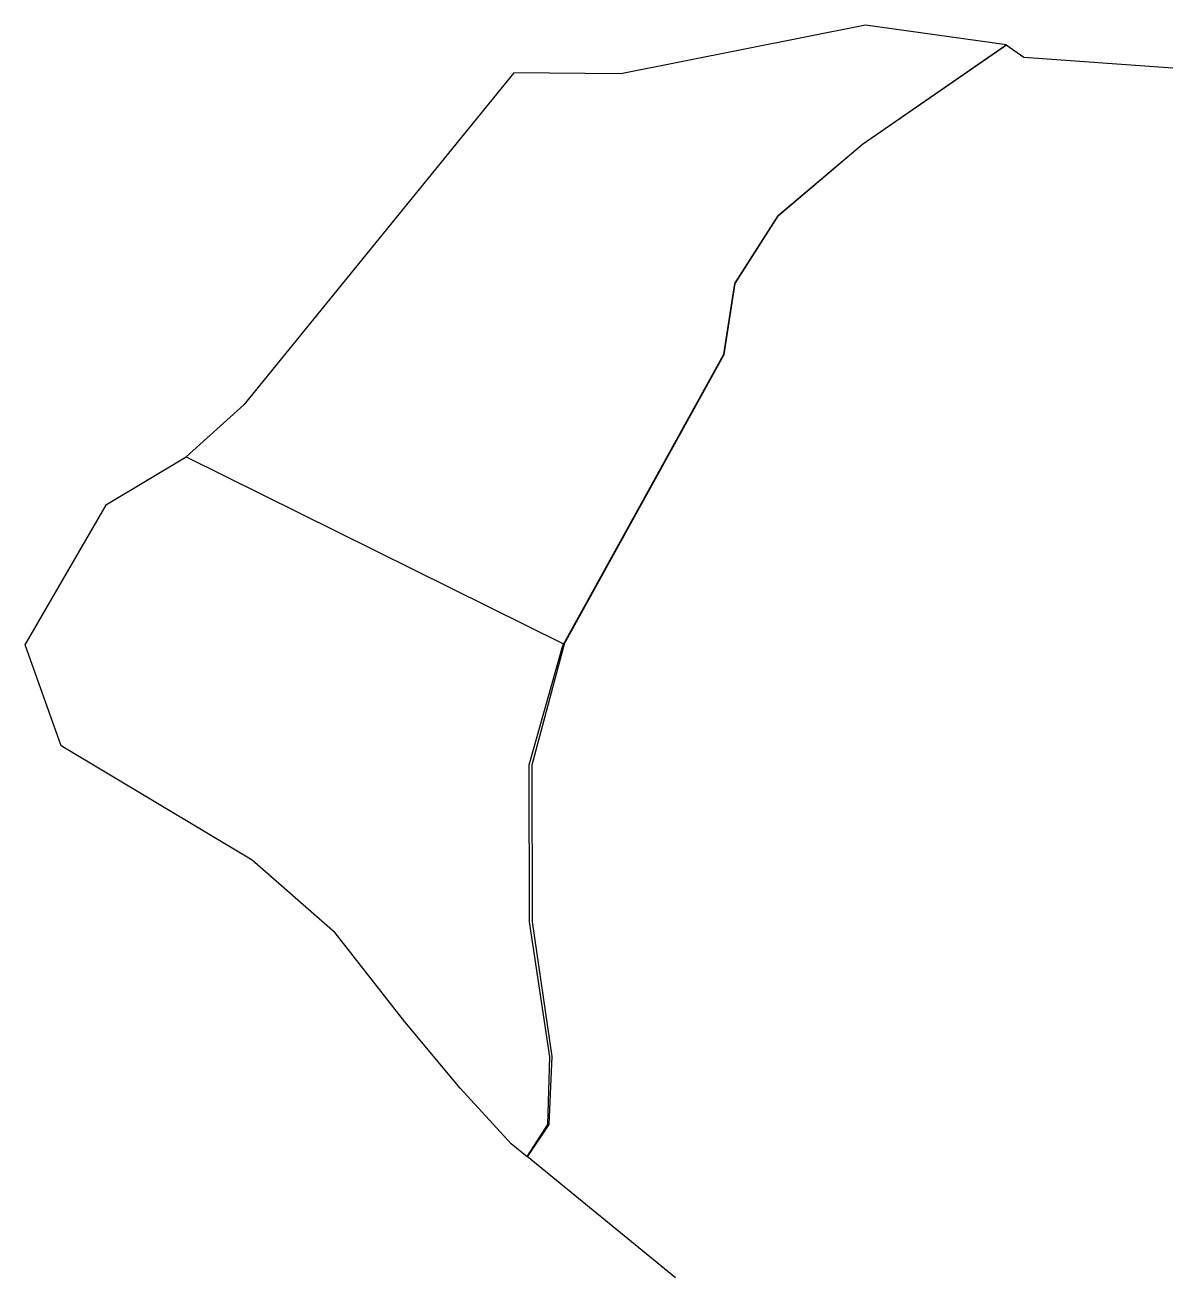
# Model space of a CAD drawing. Header units: metres. Extents: x 4644851 to 4644972, y 1943244 to 1943376.
import ezdxf

# ---------------------------------------------------------------- set-up
doc = ezdxf.new("R2010")
doc.units = ezdxf.units.M

msp = doc.modelspace()

# ---------------------------------------------------------------- linework, layer by layer
at = {"layer": 'LoteJimmy'}
msp.add_lwpolyline([(4644954.7296, 1943374.3258), (4644939.8716, 1943376.4133), (4644914.0818, 1943371.284), (4644902.7709, 1943371.3859), (4644874.3104, 1943336.3444), (4644868.2163, 1943330.8522), (4644908.1063, 1943311.1026), (4644924.9573, 1943341.6695), (4644926.1106, 1943349.1513), (4644930.7046, 1943356.3312), (4644939.5563, 1943363.8292)], close=True, dxfattribs=at)
at = {"layer": 'LoteNacho'}
msp.add_lwpolyline([(4644919.8392, 1943244.2278), (4644904.1855, 1943257.0418), (4644906.385, 1943260.4245), (4644906.5933, 1943267.5638), (4644904.4444, 1943281.7891), (4644904.4159, 1943298.3638), (4644907.9559, 1943310.97), (4644924.9174, 1943341.6884), (4644926.0952, 1943349.1573), (4644930.6893, 1943356.3453), (4644939.5375, 1943363.8543), (4644954.7165, 1943374.3262), (4644956.5799, 1943373.0232), (4644972.289, 1943371.9019)], dxfattribs=at)
at = {"layer": 'LotePedro'}
msp.add_lwpolyline([(4644908.1063, 1943311.1026), (4644904.6771, 1943298.3329), (4644904.7195, 1943281.8083), (4644906.7843, 1943267.5805), (4644906.4792, 1943260.4024), (4644904.2033, 1943257.0071), (4644902.4967, 1943258.3832), (4644897.1333, 1943264.2565), (4644891.2991, 1943271.2591), (4644883.9309, 1943280.6378), (4644875.1798, 1943288.3176), (4644855.0353, 1943300.359), (4644851.2417, 1943311.0171), (4644859.8372, 1943325.8259), (4644868.2163, 1943330.8522)], close=True, dxfattribs=at)

doc.saveas('drawing.dxf')
